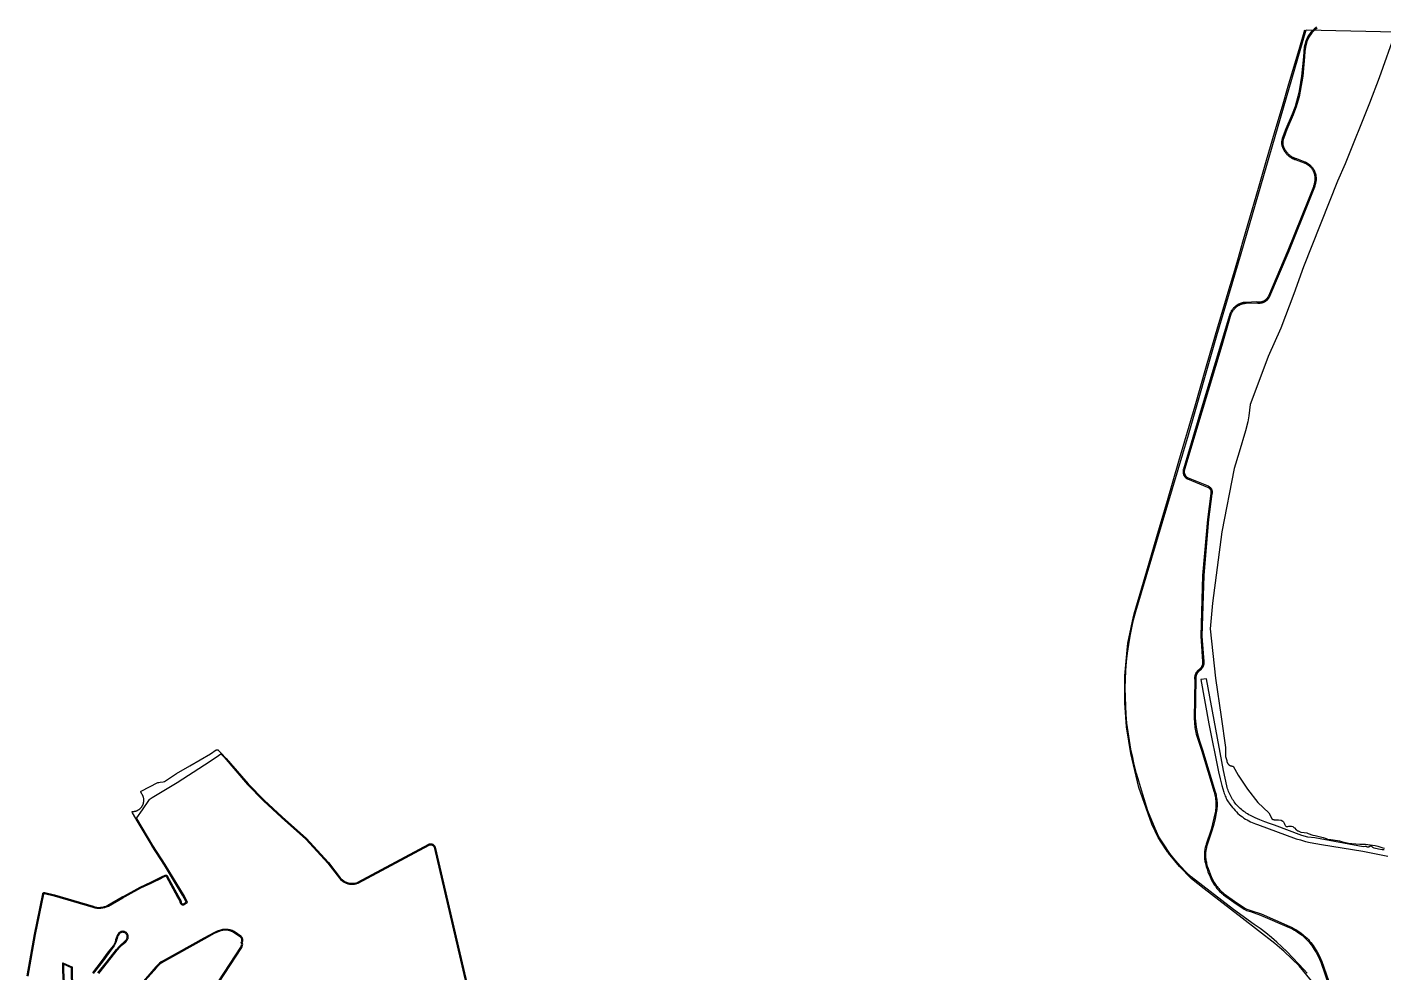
# Model space of a CAD drawing. Header units: millimetres. Extents: x 676447 to 689606, y 7455628 to 7463967.
# Drawn here: x 685609 to 687744, y 7462266 to 7463754 of the extents above; entities that cross this region are included whole.
import ezdxf

# ---------------------------------------------------------------- set-up
doc = ezdxf.new("R2010")
doc.units = ezdxf.units.MM
doc.header["$LTSCALE"] = 0.1
doc.header["$MEASUREMENT"] = 0
for name, color, linetype in [('MUB_MEIOFIO', 7, 'Continuous'), ('MUB_OBRA_ARTE', 7, 'Continuous'), ('MUB_QUADRAS', 7, 'Continuous')]:
    doc.layers.add(name, color=color, linetype=linetype)

msp = doc.modelspace()

# ---------------------------------------------------------------- linework, layer by layer
at = {"layer": 'MUB_MEIOFIO', "linetype": 'Continuous'}
for points in [[(687630.1, 7462253.1), (687610.6, 7462277), (687587.2, 7462299.6), (687572.7, 7462311.8), (687520.9, 7462352), (687484.3, 7462380.3), (687461.1, 7462398.2), (687441.4, 7462413.9), (687422.2, 7462433.1), (687405, 7462454.2), (687403.7, 7462456), (687401.3, 7462459.3), (687389, 7462479), (687378.7, 7462499.9), (687358.5, 7462557.4), (687345.6, 7462611), (687339.1, 7462652.9), (687336.2, 7462690.8), (687336.4, 7462733.1), (687340.6, 7462779.4), (687341.3, 7462784.4), (687350.2, 7462826.5), (687351.3, 7462830.6), (687368.2, 7462889.3), (687386.8, 7462952.6), (687403.4, 7463009), (687421.5, 7463071), (687447, 7463158.3), (687454.9, 7463185.8), (687465.2, 7463221), (687483, 7463282.2), (687491.4, 7463310.5), (687498.8, 7463337.2), (687507.8, 7463366.3), (687514, 7463387.7), (687522.3, 7463416.2), (687530.7, 7463445), (687546.9, 7463500.9), (687559.6, 7463544.5), (687572.2, 7463587.6), (687577.8, 7463607.2), (687584.5, 7463629.5), (687593.7, 7463661.2), (687608.8, 7463711.9), (687611.9, 7463722.4), (687619.8, 7463749.7)], [(685608.7, 7462261), (685620.3, 7462326.3), (685620.3, 7462326.4), (685633.3, 7462390.3), (685633.3, 7462390.5), (685633.4, 7462390.7), (685633.5, 7462391), (685633.7, 7462391.2), (685633.8, 7462391.4), (685633.8, 7462391.4), (685634, 7462391.6), (685634.3, 7462391.8), (685634.4, 7462391.9), (685634.7, 7462392), (685634.9, 7462392.1), (685635.2, 7462392.2), (685635.5, 7462392.2), (685635.7, 7462392.3), (685636, 7462392.3), (685636.3, 7462392.2), (685636.4, 7462392.2), (685651.9, 7462388.5), (685652, 7462388.5), (685712.5, 7462370.6), (685715.5, 7462369.7), (685718.4, 7462369.1), (685721.4, 7462368.9), (685724.4, 7462369), (685727.4, 7462369.4), (685730.3, 7462370.1), (685733.2, 7462371), (685735.9, 7462372.3), (685758.5, 7462385.3), (685762.1, 7462387.1), (685786.8, 7462400.8), (685803.4, 7462408.6), (685820.1, 7462416.9), (685820.1, 7462416.9), (685825.8, 7462419.6), (685826, 7462419.7), (685826.3, 7462419.8), (685826.6, 7462419.8), (685826.9, 7462419.8), (685827, 7462419.8), (685827.4, 7462419.8), (685827.6, 7462419.7), (685827.9, 7462419.6), (685828.1, 7462419.5), (685828.3, 7462419.4), (685828.5, 7462419.2), (685828.7, 7462419.1), (685828.9, 7462418.8), (685829, 7462418.6), (685829, 7462418.6), (685846.7, 7462385.8), (685851, 7462378.7), (685850.9, 7462378.6), (685850.9, 7462378.4), (685850.9, 7462378.3), (685850.9, 7462378.2), (685850.8, 7462378.1), (685850.8, 7462378), (685850.8, 7462377.9), (685850.8, 7462377.8), (685850.8, 7462377.7), (685850.8, 7462377.5), (685850.8, 7462377.4), (685850.8, 7462377.3), (685850.8, 7462377.2), (685850.9, 7462377.1), (685850.9, 7462377), (685850.9, 7462376.9), (685850.9, 7462376.8), (685851, 7462376.7), (685851, 7462376.6), (685851.1, 7462376.5), (685851.1, 7462376.4), (685851.1, 7462376.2), (685851.2, 7462376.1), (685851.3, 7462376.1), (685851.3, 7462376), (685851.4, 7462375.9), (685851.4, 7462375.8), (685851.5, 7462375.7), (685851.6, 7462375.6), (685851.7, 7462375.5), (685851.7, 7462375.4), (685851.8, 7462375.3), (685851.9, 7462375.3), (685852, 7462375.2), (685852.1, 7462375.1), (685852.2, 7462375.1), (685852.2, 7462375), (685852.3, 7462374.9), (685852.4, 7462374.9), (685852.5, 7462374.8), (685852.6, 7462374.8), (685852.7, 7462374.7), (685852.8, 7462374.7), (685852.9, 7462374.6), (685853.1, 7462374.6), (685853.2, 7462374.6), (685853.3, 7462374.5), (685853.4, 7462374.5), (685853.5, 7462374.5), (685853.6, 7462374.5), (685853.7, 7462374.5), (685853.8, 7462374.5), (685853.9, 7462374.4), (685854.1, 7462374.4), (685854.2, 7462374.4), (685854.3, 7462374.4), (685854.4, 7462374.5), (685854.5, 7462374.5), (685854.6, 7462374.5), (685854.7, 7462374.5), (685854.8, 7462374.5), (685854.9, 7462374.6), (685855, 7462374.6), (685855.2, 7462374.6), (685859.2, 7462377.7), (685853.4, 7462388.1), (685825, 7462435.1), (685825, 7462435.1), (685805.6, 7462465.4), (685805.6, 7462465.5), (685783.5, 7462502.5), (685774.5, 7462517.8), (685773.9, 7462518.8), (685773.9, 7462518.8), (685773.9, 7462518.9), (685773.9, 7462518.9), (685773.9, 7462518.9), (685773.9, 7462518.9), (685773.9, 7462518.9), (685773.9, 7462519), (685773.9, 7462519), (685773.9, 7462519), (685773.9, 7462519), (685773.8, 7462519.1), (685773.8, 7462519.1), (685773.8, 7462519.1), (685773.8, 7462519.1), (685773.8, 7462519.1), (685773.8, 7462519.2), (685773.8, 7462519.2), (685773.8, 7462519.2), (685773.8, 7462519.2), (685773.8, 7462519.3), (685773.9, 7462519.3), (685773.9, 7462519.3), (685773.9, 7462519.3), (685773.9, 7462519.3), (685773.9, 7462519.4), (685773.9, 7462519.4), (685773.9, 7462519.4), (685773.9, 7462519.4), (685773.9, 7462519.5), (685773.9, 7462519.5), (685773.9, 7462519.5), (685773.9, 7462519.5), (685774, 7462519.5), (685774, 7462519.5), (685774, 7462519.6), (685774, 7462519.6), (685774, 7462519.6), (685774, 7462519.6), (685774.1, 7462519.6), (685774.1, 7462519.6), (685774.1, 7462519.7), (685774.1, 7462519.7), (685774.1, 7462519.7), (685774.1, 7462519.7), (685774.2, 7462519.7), (685774.2, 7462519.7), (685774.2, 7462519.7), (685774.2, 7462519.7), (685775.4, 7462519.8), (685776, 7462519.8), (685776.6, 7462519.9), (685777.2, 7462519.9), (685777.8, 7462520), (685778.4, 7462520.2), (685779, 7462520.3), (685779.6, 7462520.4), (685780.2, 7462520.6), (685780.8, 7462520.8), (685781.4, 7462521), (685781.9, 7462521.3), (685782.5, 7462521.5), (685783, 7462521.8), (685783.6, 7462522.1), (685784.1, 7462522.4), (685784.6, 7462522.8), (685785.1, 7462523.1), (685785.6, 7462523.5), (685786.1, 7462523.9), (685786.5, 7462524.3), (685787, 7462524.7), (685787.4, 7462525.1), (685787.9, 7462525.6), (685788.3, 7462526), (685788.6, 7462526.5), (685789, 7462527), (685789.4, 7462527.5), (685789.7, 7462528), (685790, 7462528.5), (685790.3, 7462529.1), (685790.6, 7462529.6), (685790.9, 7462530.2), (685791.1, 7462530.7), (685791.3, 7462531.3), (685791.5, 7462531.9), (685791.7, 7462532.5), (685791.9, 7462533.1), (685792, 7462533.7), (685792.1, 7462534.3), (685792.2, 7462534.9), (685792.3, 7462535.5), (685792.4, 7462536.1), (685792.4, 7462536.7), (685792.4, 7462537.3), (685792.4, 7462537.9), (685792.4, 7462538.6), (685792.3, 7462539.2), (685792.3, 7462539.8), (685792.2, 7462540.4), (685792.1, 7462541), (685791.9, 7462541.6), (685791.8, 7462542.2), (685791.6, 7462542.8), (685791.4, 7462543.4), (685791.2, 7462543.9), (685791, 7462544.5), (685790.7, 7462545.1), (685790.4, 7462545.6), (685790.1, 7462546.2), (685789.8, 7462546.7), (685787.8, 7462549.9), (685787.8, 7462549.9), (685787.7, 7462550), (685787.7, 7462550), (685787.7, 7462550.1), (685787.7, 7462550.1), (685787.7, 7462550.1), (685787.7, 7462550.2), (685787.7, 7462550.2), (685787.7, 7462550.2), (685787.6, 7462550.3), (685787.6, 7462550.3), (685787.6, 7462550.3), (685787.6, 7462550.4), (685787.6, 7462550.4), (685787.6, 7462550.5), (685787.6, 7462550.5), (685787.6, 7462550.5), (685787.6, 7462550.6), (685787.6, 7462550.6), (685787.6, 7462550.7), (685787.6, 7462550.7), (685787.6, 7462550.7), (685787.6, 7462550.8), (685787.7, 7462550.8), (685787.7, 7462550.8), (685787.7, 7462550.9), (685787.7, 7462550.9), (685787.7, 7462551), (685787.7, 7462551), (685787.7, 7462551), (685787.8, 7462551.1), (685787.8, 7462551.1), (685787.8, 7462551.1), (685787.8, 7462551.2), (685787.8, 7462551.2), (685787.9, 7462551.2), (685787.9, 7462551.2), (685787.9, 7462551.3), (685787.9, 7462551.3), (685788, 7462551.3), (685788, 7462551.4), (685788, 7462551.4), (685788.1, 7462551.4), (685788.1, 7462551.4), (685788.1, 7462551.5), (685788.2, 7462551.5), (685788.2, 7462551.5), (685788.2, 7462551.5), (685788.3, 7462551.5), (685788.3, 7462551.5), (685801.4, 7462558.6), (685814.5, 7462565.2), (685816.1, 7462565.6), (685818.2, 7462566.1), (685822.8, 7462566.6), (685825, 7462567.2), (685843.9, 7462579.6), (685864.9, 7462591.7), (685897.1, 7462610.5), (685906.5, 7462616.7), (685906.6, 7462616.7), (685906.7, 7462616.7), (685906.8, 7462616.8), (685906.8, 7462616.8), (685906.9, 7462616.9), (685907, 7462616.9), (685907.1, 7462616.9), (685907.2, 7462616.9), (685907.3, 7462617), (685907.4, 7462617), (685907.4, 7462617), (685907.5, 7462617), (685907.6, 7462617), (685907.7, 7462617), (685907.8, 7462617), (685907.9, 7462617), (685908, 7462617), (685908.1, 7462617), (685908.2, 7462617), (685908.3, 7462617), (685908.3, 7462617), (685908.4, 7462617), (685908.5, 7462617), (685908.6, 7462617), (685908.7, 7462616.9), (685908.8, 7462616.9), (685908.9, 7462616.9), (685908.9, 7462616.8), (685909, 7462616.8), (685909.1, 7462616.8), (685909.2, 7462616.7), (685909.3, 7462616.7), (685909.3, 7462616.6), (685909.4, 7462616.6), (685909.5, 7462616.5), (685909.6, 7462616.5), (685909.6, 7462616.4), (685913.7, 7462612.1), (685922.1, 7462603.3), (685956.5, 7462563.4), (685956.5, 7462563.4), (685981.6, 7462537.5), (686010, 7462511.4), (686048.4, 7462477.4), (686083.1, 7462439.4), (686101.5, 7462415.6), (686103.2, 7462413.7), (686105, 7462412), (686107, 7462410.6), (686109.2, 7462409.3), (686111.4, 7462408.3), (686113.8, 7462407.5), (686116.2, 7462407), (686118.7, 7462406.7), (686121.2, 7462406.7), (686123.7, 7462407), (686126.1, 7462407.5), (686128.5, 7462408.2), (686129.4, 7462408.6), (686240.9, 7462468.3), (686241.7, 7462468.6), (686242.4, 7462468.8), (686243.2, 7462468.9), (686244, 7462468.9), (686244.8, 7462468.9), (686245.6, 7462468.7), (686246.3, 7462468.5), (686247.1, 7462468.2), (686247.8, 7462467.8), (686248.4, 7462467.4), (686249, 7462466.9), (686249.6, 7462466.3), (686250.1, 7462465.7), (686250.5, 7462465), (686250.8, 7462464.3), (686251, 7462463.8), (686325, 7462146.7)], [(685720, 7462265.7), (685720.2, 7462266), (685734, 7462283), (685749.4, 7462302.7), (685753.4, 7462307.4), (685757.2, 7462311), (685760.1, 7462313.2), (685762.7, 7462315.7), (685765.1, 7462318.4), (685765.5, 7462319), (685765.8, 7462319.7), (685766.1, 7462320.4), (685766.2, 7462321.2), (685766.3, 7462321.9), (685766.4, 7462322.6), (685766.3, 7462323.4), (685766.2, 7462324.1), (685766, 7462324.8), (685765.7, 7462325.5), (685765.3, 7462326.2), (685764.9, 7462326.8), (685764.4, 7462327.4), (685763.9, 7462327.9), (685763.3, 7462328.4), (685762.7, 7462328.8), (685762, 7462329.1), (685761.3, 7462329.3), (685760.6, 7462329.5), (685759.8, 7462329.6), (685759.1, 7462329.7), (685758.3, 7462329.6), (685757.6, 7462329.5), (685756.9, 7462329.3), (685756.2, 7462329), (685755.5, 7462328.6), (685754.9, 7462328.2), (685754.3, 7462327.7), (685753.8, 7462327.2), (685753.6, 7462327), (685752.2, 7462324.7), (685751.1, 7462322.4), (685750.2, 7462319.9), (685749.5, 7462317.4), (685749.5, 7462317.3), (685749.4, 7462316.7), (685748.9, 7462314.5), (685748, 7462312.3), (685747, 7462310.2), (685745.8, 7462308.2), (685737.6, 7462297.9), (685726.6, 7462282.7), (685712.9, 7462264.6)], [(685856.1, 7462170), (685945.2, 7462306.2), (685946.6, 7462311.1), (685945.5, 7462313.3), (685946.2, 7462314.7), (685946.5, 7462315.3), (685946.6, 7462316), (685946.7, 7462316.7), (685946.8, 7462317.3), (685946.7, 7462318), (685946.6, 7462318.7), (685946.4, 7462319.3), (685946.2, 7462320), (685945.9, 7462320.6), (685945.5, 7462321.2), (685945.1, 7462321.7), (685944.6, 7462322.2), (685944, 7462322.6), (685933.7, 7462329.5), (685933.3, 7462329.7), (685930.6, 7462330.9), (685927.9, 7462331.8), (685925.1, 7462332.4), (685922.2, 7462332.8), (685919.3, 7462332.8), (685916.5, 7462332.5), (685913.8, 7462331.8), (685908.4, 7462329.9), (685903.3, 7462327.5), (685887.6, 7462318.9), (685847.2, 7462296.4), (685823.4, 7462283.4), (685820.5, 7462281.8), (685817.9, 7462279.8), (685815.5, 7462277.6), (685813.3, 7462275.1), (685812.7, 7462274.4), (685789.7, 7462248.3)], [(685678.9, 7462236.8), (685678.7, 7462273.7), (685665.8, 7462279.3), (685666, 7462269.6), (685666.9, 7462250.1)]]:
    msp.add_lwpolyline(points, dxfattribs=at)
at = {"layer": 'MUB_OBRA_ARTE', "linetype": 'Continuous'}
for points in [[(687637.9, 7463754.1), (687634.2, 7463751), (687629.3, 7463746.2), (687624.6, 7463739.3), (687621.1, 7463731.9), (687618.7, 7463722.7), (687618.1, 7463715.8), (687617.5, 7463707.3), (687614.7, 7463677), (687610.7, 7463653.7), (687608.9, 7463645.1), (687604.5, 7463629.1), (687599.7, 7463616.9), (687589.7, 7463593.8), (687584.2, 7463578.7), (687584, 7463578.1), (687583.8, 7463577.5), (687583.6, 7463576.8), (687583.5, 7463576.2), (687583.4, 7463575.5), (687583.3, 7463574.8), (687583.2, 7463574.2), (687583.1, 7463573.5), (687583.1, 7463572.8), (687583.1, 7463572.2), (687583.1, 7463571.5), (687583.1, 7463570.8), (687583.2, 7463570.1), (687583.3, 7463569.5), (687583.4, 7463568.8), (687583.5, 7463568.2), (687583.7, 7463567.5), (687583.8, 7463566.9), (687584, 7463566.2), (687584.3, 7463565.6), (687584.5, 7463565), (687585, 7463563.8), (687585.5, 7463562.8), (687586, 7463561.7), (687586.6, 7463560.6), (687587.2, 7463559.6), (687587.9, 7463558.6), (687588.5, 7463557.6), (687589.3, 7463556.7), (687590, 7463555.7), (687590.8, 7463554.8), (687591.6, 7463553.9), (687592.4, 7463553.1), (687593.3, 7463552.3), (687594.2, 7463551.5), (687595.1, 7463550.7), (687596.1, 7463550), (687597, 7463549.3), (687597.7, 7463548.8), (687598.4, 7463548.4), (687599.2, 7463548), (687599.9, 7463547.6), (687600.6, 7463547.2), (687601.4, 7463546.9), (687602.2, 7463546.6), (687603, 7463546.3), (687603.7, 7463546), (687604.5, 7463545.8), (687605.4, 7463545.6), (687606.2, 7463545.4), (687618.8, 7463540.5), (687619.6, 7463540.2), (687620.4, 7463539.8), (687621.3, 7463539.4), (687622, 7463539), (687622.8, 7463538.5), (687623.6, 7463538), (687624.3, 7463537.5), (687625.1, 7463537), (687625.8, 7463536.4), (687626.5, 7463535.9), (687627.2, 7463535.2), (687627.8, 7463534.6), (687628.4, 7463534), (687629, 7463533.3), (687629.6, 7463532.6), (687630.2, 7463531.9), (687630.7, 7463531.2), (687631.2, 7463530.4), (687631.7, 7463529.7), (687632.2, 7463528.9), (687632.6, 7463528.2), (687633, 7463527.4), (687633.3, 7463526.6), (687633.7, 7463525.8), (687634, 7463524.9), (687634.3, 7463524.1), (687634.5, 7463523.3), (687634.8, 7463522.4), (687635, 7463521.6), (687635.1, 7463520.7), (687635.3, 7463519.8), (687635.4, 7463519), (687635.5, 7463518.1), (687635.5, 7463517.2), (687635.5, 7463516.3), (687635.5, 7463515.4), (687635.5, 7463514.6), (687635.4, 7463513.2), (687635.3, 7463511.9), (687635.1, 7463510.6), (687634.9, 7463509.3), (687634.6, 7463508), (687634.3, 7463506.7), (687633.9, 7463505.5), (687633.5, 7463504.2), (687633.1, 7463503), (687624.9, 7463481.8), (687593, 7463402.4), (687562.4, 7463330.9), (687562.2, 7463330.4), (687561.9, 7463329.9), (687561.7, 7463329.5), (687561.4, 7463329), (687561.1, 7463328.5), (687560.8, 7463328.1), (687560.5, 7463327.6), (687560.1, 7463327.2), (687559.8, 7463326.7), (687559.4, 7463326.3), (687559, 7463325.9), (687558.6, 7463325.6), (687558.2, 7463325.2), (687557.8, 7463324.8), (687557.4, 7463324.5), (687556.9, 7463324.2), (687556.5, 7463323.8), (687556, 7463323.6), (687555.5, 7463323.3), (687555, 7463323), (687554.6, 7463322.8), (687554.1, 7463322.5), (687553.5, 7463322.3), (687553, 7463322.1), (687552.5, 7463322), (687552, 7463321.8), (687551.4, 7463321.7), (687550.9, 7463321.5), (687550.4, 7463321.4), (687549.8, 7463321.4), (687549.3, 7463321.3), (687548.7, 7463321.2), (687548.2, 7463321.2), (687547.6, 7463321.2), (687547.1, 7463321.2), (687546.5, 7463321.2), (687546, 7463321.3), (687545.4, 7463321.4), (687544.9, 7463321.5), (687544.3, 7463321.6), (687527.6, 7463321), (687526.6, 7463321), (687525.6, 7463320.9), (687524.7, 7463320.8), (687523.7, 7463320.7), (687522.7, 7463320.5), (687521.8, 7463320.3), (687520.8, 7463320), (687519.9, 7463319.8), (687519, 7463319.4), (687518, 7463319.1), (687517.1, 7463318.7), (687516.3, 7463318.3), (687515.4, 7463317.9), (687514.5, 7463317.4), (687513.7, 7463316.9), (687512.8, 7463316.4), (687512, 7463315.9), (687511.2, 7463315.3), (687510.5, 7463314.7), (687509.7, 7463314.1), (687509, 7463313.4), (687508.3, 7463312.8), (687507.6, 7463312.1), (687506.9, 7463311.3), (687506.3, 7463310.6), (687505.7, 7463309.8), (687505.1, 7463309), (687504.5, 7463308.2), (687504, 7463307.4), (687503.5, 7463306.6), (687503, 7463305.7), (687502.6, 7463304.8), (687502.2, 7463303.9), (687501.8, 7463303), (687501.5, 7463302.1), (687501.2, 7463301.2), (687500.9, 7463300.3), (687500.6, 7463299.3), (687487.1, 7463253.8), (687455.7, 7463149), (687428.5, 7463058.3), (687428.4, 7463057.9), (687428.3, 7463057.4), (687428.2, 7463057), (687428.1, 7463056.6), (687428.1, 7463056.1), (687428, 7463055.7), (687428, 7463055.3), (687428, 7463054.8), (687428, 7463054.4), (687428, 7463053.9), (687428, 7463053.5), (687428.1, 7463053), (687428.1, 7463052.6), (687428.2, 7463052.2), (687428.3, 7463051.7), (687428.4, 7463051.3), (687428.5, 7463050.9), (687428.7, 7463050.4), (687428.8, 7463050), (687429, 7463049.6), (687429.1, 7463049.2), (687429.3, 7463048.8), (687429.5, 7463048.4), (687429.8, 7463048), (687430, 7463047.6), (687430.2, 7463047.3), (687430.5, 7463046.9), (687430.7, 7463046.6), (687431, 7463046.2), (687431.3, 7463045.9), (687431.6, 7463045.6), (687431.9, 7463045.2), (687432.3, 7463044.9), (687432.6, 7463044.7), (687432.9, 7463044.4), (687433.3, 7463044.1), (687433.7, 7463043.8), (687434, 7463043.6), (687434.4, 7463043.4), (687434.8, 7463043.2), (687435.2, 7463043), (687466.6, 7463030.3), (687466.9, 7463030.2), (687467.1, 7463030.1), (687467.4, 7463030), (687467.6, 7463029.8), (687467.9, 7463029.7), (687468.1, 7463029.5), (687468.4, 7463029.3), (687468.6, 7463029.2), (687468.8, 7463029), (687469.1, 7463028.8), (687469.3, 7463028.6), (687469.5, 7463028.4), (687469.7, 7463028.2), (687469.9, 7463028), (687470.1, 7463027.7), (687470.2, 7463027.5), (687470.4, 7463027.3), (687470.6, 7463027), (687470.7, 7463026.8), (687470.9, 7463026.5), (687471, 7463026.2), (687471.1, 7463026), (687471.3, 7463025.7), (687471.4, 7463025.4), (687471.5, 7463025.2), (687471.6, 7463024.9), (687471.6, 7463024.6), (687471.7, 7463024.3), (687471.8, 7463024), (687471.8, 7463023.7), (687471.9, 7463023.5), (687471.9, 7463023.2), (687471.9, 7463022.9), (687471.9, 7463022.6), (687471.9, 7463022.3), (687471.9, 7463022), (687471.9, 7463021.7), (687471.9, 7463021.4), (687471.8, 7463021.1), (687471.8, 7463020.8), (687471.7, 7463020.5), (687471.6, 7463020.3), (687471.5, 7463020), (687466.4, 7462979.5), (687458.7, 7462891.1), (687455.8, 7462795.8), (687458.9, 7462755.7), (687458.9, 7462755.2), (687459, 7462754.7), (687459, 7462754.2), (687458.9, 7462753.7), (687458.9, 7462753.2), (687458.8, 7462752.7), (687458.8, 7462752.2), (687458.7, 7462751.7), (687458.6, 7462751.2), (687458.4, 7462750.7), (687458.3, 7462750.2), (687458.1, 7462749.8), (687458, 7462749.3), (687457.8, 7462748.8), (687457.6, 7462748.4), (687457.3, 7462747.9), (687457.1, 7462747.5), (687456.9, 7462747), (687456.6, 7462746.6), (687456.3, 7462746.2), (687456, 7462745.8), (687455.7, 7462745.4), (687455.4, 7462745), (687455, 7462744.6), (687454.7, 7462744.2), (687454.3, 7462743.9), (687454, 7462743.5), (687453.6, 7462743.2), (687453.2, 7462742.9), (687452.8, 7462742.6), (687452.3, 7462742.3), (687451.9, 7462741.9), (687451.5, 7462741.6), (687451.1, 7462741.2), (687450.7, 7462740.9), (687450.4, 7462740.5), (687450, 7462740.1), (687449.7, 7462739.7), (687449.3, 7462739.2), (687449, 7462738.8), (687448.7, 7462738.4), (687448.4, 7462737.9), (687448.2, 7462737.4), (687447.9, 7462737), (687447.7, 7462736.5), (687447.5, 7462736), (687447.3, 7462735.5), (687447.1, 7462735), (687446.9, 7462734.5), (687446.8, 7462734), (687446.7, 7462733.4), (687446.6, 7462732.9), (687446.5, 7462732.4), (687446.4, 7462731.9), (687446.3, 7462731.3), (687446.3, 7462730.8), (687446.3, 7462730.2), (687446.3, 7462729.7), (687446.3, 7462729.2), (687446.3, 7462728.6), (687446.4, 7462728.1), (687446.5, 7462727.6), (687445.3, 7462666.4), (687446.8, 7462652.1), (687448.8, 7462641.3), (687452.3, 7462630.2), (687456.9, 7462616.1), (687476.9, 7462550), (687477.6, 7462547.8), (687478.1, 7462545.6), (687478.6, 7462543.3), (687479, 7462541), (687479.3, 7462538.7), (687479.5, 7462536.4), (687479.7, 7462534.1), (687479.8, 7462531.8), (687479.8, 7462529.5), (687479.7, 7462527.2), (687479.5, 7462524.9), (687479.3, 7462522.6), (687479, 7462520.3), (687478.6, 7462518.1), (687476.7, 7462509.2), (687474.6, 7462500.4), (687472.3, 7462491.6), (687464.4, 7462468.1), (687463.8, 7462466.4), (687463.3, 7462464.6), (687462.9, 7462462.9), (687462.5, 7462461.1), (687462.2, 7462459.3), (687461.9, 7462457.5), (687461.8, 7462455.7), (687461.6, 7462453.9), (687461.6, 7462452.1), (687461.6, 7462450.2), (687461.6, 7462448.4), (687461.7, 7462446.6), (687461.9, 7462444.8), (687462.2, 7462443), (687462.5, 7462441.2), (687462.8, 7462439.4), (687463.3, 7462437.6), (687464.4, 7462433.4), (687465.8, 7462429.2), (687467.2, 7462425), (687468.8, 7462420.9), (687470.6, 7462416.9), (687472.4, 7462412.9), (687474.5, 7462409), (687475.5, 7462407.2), (687476.5, 7462405.4), (687477.7, 7462403.7), (687478.9, 7462402), (687480.1, 7462400.3), (687481.4, 7462398.7), (687482.8, 7462397.1), (687484.2, 7462395.6), (687485.6, 7462394.1), (687487.1, 7462392.7), (687488.7, 7462391.4), (687490.3, 7462390), (687491.9, 7462388.8), (687507.9, 7462377.3), (687524.2, 7462366.1), (687527.7, 7462364.2), (687534, 7462362.3), (687550.1, 7462356.8), (687595.2, 7462337.1), (687597.9, 7462335.9), (687600.6, 7462334.6), (687603.2, 7462333.2), (687605.7, 7462331.7), (687608.2, 7462330.1), (687610.6, 7462328.4), (687613, 7462326.7), (687615.3, 7462324.9), (687617.6, 7462322.9), (687619.7, 7462321), (687621.9, 7462318.9), (687623.9, 7462316.8), (687625.9, 7462314.6), (687627.8, 7462312.3), (687629.6, 7462310), (687631.3, 7462307.6), (687633, 7462305.2), (687634.6, 7462302.7), (687637.3, 7462298.1), (687640.9, 7462292.3), (687644.9, 7462282.8), (687669.8, 7462210.9)], [(687639.1, 7463752.6), (687635.4, 7463749.6), (687630.8, 7463745), (687626.2, 7463738.4), (687622.8, 7463731.3), (687620.6, 7463722.4), (687619.9, 7463715.7), (687619.4, 7463707.1), (687616.6, 7463676.7), (687612.5, 7463653.3), (687610.7, 7463644.6), (687606.3, 7463628.5), (687601.4, 7463616.2), (687591.4, 7463593.1), (687586, 7463578.1), (687585.8, 7463577.5), (687585.6, 7463577), (687585.5, 7463576.4), (687585.3, 7463575.8), (687585.2, 7463575.2), (687585.1, 7463574.6), (687585, 7463574), (687585, 7463573.4), (687585, 7463572.8), (687584.9, 7463572.2), (687585, 7463571.6), (687585, 7463571), (687585, 7463570.3), (687585.1, 7463569.7), (687585.2, 7463569.1), (687585.3, 7463568.5), (687585.5, 7463568), (687585.6, 7463567.4), (687585.8, 7463566.8), (687586, 7463566.2), (687586.2, 7463565.7), (687586.7, 7463564.6), (687587.1, 7463563.6), (687587.7, 7463562.6), (687588.2, 7463561.6), (687588.8, 7463560.6), (687589.4, 7463559.7), (687590.1, 7463558.7), (687590.7, 7463557.8), (687591.4, 7463556.9), (687592.2, 7463556.1), (687592.9, 7463555.2), (687593.7, 7463554.4), (687594.6, 7463553.6), (687595.4, 7463552.9), (687596.3, 7463552.2), (687597.2, 7463551.5), (687598.1, 7463550.8), (687598.7, 7463550.4), (687599.3, 7463550), (687599.9, 7463549.7), (687600.6, 7463549.3), (687601.2, 7463549), (687601.9, 7463548.7), (687602.5, 7463548.4), (687603.2, 7463548.2), (687603.9, 7463547.9), (687604.6, 7463547.7), (687605.3, 7463547.5), (687606, 7463547.3), (687606.7, 7463547.2), (687619.5, 7463542.2), (687620.3, 7463541.9), (687621.2, 7463541.5), (687622.1, 7463541), (687623, 7463540.6), (687623.8, 7463540.1), (687624.6, 7463539.6), (687625.4, 7463539), (687626.2, 7463538.5), (687627, 7463537.9), (687627.7, 7463537.3), (687628.4, 7463536.6), (687629.1, 7463535.9), (687629.8, 7463535.2), (687630.4, 7463534.5), (687631.1, 7463533.8), (687631.7, 7463533), (687632.2, 7463532.3), (687632.8, 7463531.5), (687633.3, 7463530.7), (687633.8, 7463529.8), (687634.2, 7463529), (687634.7, 7463528.2), (687635, 7463527.3), (687635.4, 7463526.5), (687635.7, 7463525.6), (687636.1, 7463524.7), (687636.3, 7463523.8), (687636.6, 7463522.9), (687636.8, 7463522), (687637, 7463521), (687637.1, 7463520.1), (687637.2, 7463519.2), (687637.3, 7463518.2), (687637.4, 7463517.3), (687637.4, 7463516.3), (687637.4, 7463515.4), (687637.4, 7463514.5), (687637.3, 7463513.1), (687637.1, 7463511.7), (687636.9, 7463510.3), (687636.7, 7463509), (687636.4, 7463507.6), (687636.1, 7463506.3), (687635.7, 7463504.9), (687635.3, 7463503.6), (687634.9, 7463502.3), (687626.7, 7463481.1), (687594.7, 7463401.7), (687564.1, 7463330.2), (687563.9, 7463329.6), (687563.6, 7463329.1), (687563.3, 7463328.5), (687563, 7463328), (687562.6, 7463327.5), (687562.3, 7463326.9), (687561.9, 7463326.4), (687561.5, 7463325.9), (687561.1, 7463325.5), (687560.7, 7463325), (687560.3, 7463324.5), (687559.8, 7463324.1), (687559.4, 7463323.7), (687558.9, 7463323.3), (687558.4, 7463322.9), (687557.9, 7463322.5), (687557.4, 7463322.2), (687556.8, 7463321.9), (687556.3, 7463321.6), (687555.7, 7463321.3), (687555.2, 7463321), (687554.6, 7463320.7), (687554, 7463320.5), (687553.4, 7463320.3), (687552.8, 7463320.1), (687552.2, 7463319.9), (687551.6, 7463319.8), (687551, 7463319.7), (687550.4, 7463319.6), (687549.8, 7463319.5), (687549.1, 7463319.4), (687548.5, 7463319.4), (687547.9, 7463319.3), (687547.3, 7463319.3), (687546.6, 7463319.4), (687546, 7463319.4), (687545.4, 7463319.5), (687544.8, 7463319.6), (687544.2, 7463319.7), (687527.6, 7463319.2), (687526.7, 7463319.1), (687525.8, 7463319.1), (687524.9, 7463319), (687524, 7463318.8), (687523.1, 7463318.7), (687522.2, 7463318.5), (687521.3, 7463318.2), (687520.4, 7463318), (687519.6, 7463317.7), (687518.7, 7463317.4), (687517.9, 7463317), (687517, 7463316.6), (687516.2, 7463316.2), (687515.4, 7463315.8), (687514.6, 7463315.3), (687513.8, 7463314.9), (687513.1, 7463314.3), (687512.3, 7463313.8), (687511.6, 7463313.2), (687510.9, 7463312.7), (687510.2, 7463312), (687509.6, 7463311.4), (687508.9, 7463310.8), (687508.3, 7463310.1), (687507.7, 7463309.4), (687507.1, 7463308.7), (687506.6, 7463307.9), (687506.1, 7463307.2), (687505.6, 7463306.4), (687505.1, 7463305.6), (687504.7, 7463304.8), (687504.3, 7463304), (687503.9, 7463303.2), (687503.5, 7463302.3), (687503.2, 7463301.5), (687502.9, 7463300.6), (687502.6, 7463299.7), (687502.4, 7463298.8), (687488.9, 7463253.2), (687457.5, 7463148.5), (687430.3, 7463057.8), (687430.2, 7463057.4), (687430.1, 7463057), (687430, 7463056.6), (687430, 7463056.3), (687429.9, 7463055.9), (687429.9, 7463055.5), (687429.9, 7463055.1), (687429.8, 7463054.7), (687429.8, 7463054.3), (687429.9, 7463053.9), (687429.9, 7463053.6), (687429.9, 7463053.2), (687430, 7463052.8), (687430.1, 7463052.4), (687430.1, 7463052), (687430.2, 7463051.6), (687430.3, 7463051.3), (687430.5, 7463050.9), (687430.6, 7463050.5), (687430.7, 7463050.2), (687430.9, 7463049.8), (687431.1, 7463049.5), (687431.3, 7463049.1), (687431.5, 7463048.8), (687431.7, 7463048.5), (687431.9, 7463048.2), (687432.1, 7463047.8), (687432.3, 7463047.5), (687432.6, 7463047.2), (687432.9, 7463047), (687433.1, 7463046.7), (687433.4, 7463046.4), (687433.7, 7463046.2), (687434, 7463045.9), (687434.3, 7463045.7), (687434.6, 7463045.4), (687434.9, 7463045.2), (687435.3, 7463045), (687435.6, 7463044.8), (687435.9, 7463044.6), (687467.3, 7463032.1), (687467.6, 7463031.9), (687467.9, 7463031.8), (687468.3, 7463031.6), (687468.6, 7463031.4), (687468.9, 7463031.2), (687469.2, 7463031), (687469.5, 7463030.8), (687469.8, 7463030.6), (687470.1, 7463030.4), (687470.3, 7463030.2), (687470.6, 7463029.9), (687470.9, 7463029.6), (687471.1, 7463029.4), (687471.3, 7463029.1), (687471.6, 7463028.8), (687471.8, 7463028.5), (687472, 7463028.2), (687472.2, 7463027.9), (687472.4, 7463027.6), (687472.6, 7463027.3), (687472.7, 7463027), (687472.9, 7463026.7), (687473, 7463026.3), (687473.1, 7463026), (687473.3, 7463025.7), (687473.4, 7463025.3), (687473.5, 7463025), (687473.5, 7463024.6), (687473.6, 7463024.3), (687473.7, 7463023.9), (687473.7, 7463023.5), (687473.8, 7463023.2), (687473.8, 7463022.8), (687473.8, 7463022.5), (687473.8, 7463022.1), (687473.8, 7463021.7), (687473.7, 7463021.4), (687473.7, 7463021), (687473.6, 7463020.7), (687473.6, 7463020.3), (687473.5, 7463019.9), (687473.4, 7463019.6), (687468.3, 7462979.3), (687460.6, 7462891), (687457.7, 7462795.8), (687460.8, 7462755.9), (687460.8, 7462755.3), (687460.8, 7462754.7), (687460.8, 7462754.2), (687460.8, 7462753.6), (687460.7, 7462753), (687460.7, 7462752.5), (687460.6, 7462751.9), (687460.5, 7462751.3), (687460.4, 7462750.8), (687460.2, 7462750.2), (687460.1, 7462749.7), (687459.9, 7462749.1), (687459.7, 7462748.6), (687459.5, 7462748.1), (687459.3, 7462747.6), (687459, 7462747.1), (687458.7, 7462746.6), (687458.5, 7462746.1), (687458.2, 7462745.6), (687457.8, 7462745.1), (687457.5, 7462744.6), (687457.2, 7462744.2), (687456.8, 7462743.8), (687456.4, 7462743.3), (687456, 7462742.9), (687455.6, 7462742.5), (687455.2, 7462742.1), (687454.8, 7462741.8), (687454.3, 7462741.4), (687453.9, 7462741.1), (687453.5, 7462740.8), (687453.1, 7462740.5), (687452.7, 7462740.2), (687452.4, 7462739.9), (687452, 7462739.5), (687451.7, 7462739.2), (687451.4, 7462738.8), (687451.1, 7462738.5), (687450.8, 7462738.1), (687450.5, 7462737.7), (687450.3, 7462737.3), (687450, 7462736.9), (687449.8, 7462736.5), (687449.6, 7462736.1), (687449.4, 7462735.6), (687449.2, 7462735.2), (687449, 7462734.7), (687448.8, 7462734.3), (687448.7, 7462733.8), (687448.6, 7462733.4), (687448.5, 7462732.9), (687448.4, 7462732.5), (687448.3, 7462732), (687448.2, 7462731.5), (687448.2, 7462731), (687448.1, 7462730.6), (687448.1, 7462730.1), (687448.1, 7462729.6), (687448.2, 7462729.1), (687448.2, 7462728.7), (687448.3, 7462728.2), (687448.3, 7462727.7), (687447.1, 7462666.5), (687448.6, 7462652.3), (687450.7, 7462641.8), (687454, 7462630.8), (687458.6, 7462616.6), (687478.7, 7462550.6), (687479.4, 7462548.3), (687479.9, 7462546), (687480.4, 7462543.6), (687480.8, 7462541.3), (687481.1, 7462539), (687481.4, 7462536.6), (687481.6, 7462534.2), (687481.6, 7462531.9), (687481.6, 7462529.5), (687481.5, 7462527.1), (687481.4, 7462524.8), (687481.1, 7462522.4), (687480.8, 7462520.1), (687480.4, 7462517.7), (687478.5, 7462508.8), (687476.4, 7462499.9), (687474.1, 7462491), (687466.1, 7462467.5), (687465.6, 7462465.8), (687465.1, 7462464.2), (687464.7, 7462462.5), (687464.3, 7462460.7), (687464, 7462459), (687463.8, 7462457.3), (687463.6, 7462455.5), (687463.5, 7462453.8), (687463.4, 7462452), (687463.4, 7462450.3), (687463.5, 7462448.5), (687463.6, 7462446.8), (687463.8, 7462445), (687464, 7462443.3), (687464.3, 7462441.5), (687464.7, 7462439.8), (687465.1, 7462438.1), (687466.2, 7462433.9), (687467.5, 7462429.8), (687469, 7462425.7), (687470.5, 7462421.6), (687472.3, 7462417.7), (687474.1, 7462413.7), (687476.1, 7462409.9), (687477.1, 7462408.1), (687478.1, 7462406.4), (687479.2, 7462404.7), (687480.4, 7462403.1), (687481.6, 7462401.5), (687482.8, 7462399.9), (687484.1, 7462398.4), (687485.5, 7462396.9), (687486.9, 7462395.5), (687488.4, 7462394.1), (687489.9, 7462392.8), (687491.4, 7462391.5), (687493, 7462390.3), (687509, 7462378.8), (687525.1, 7462367.7), (687528.4, 7462365.9), (687534.6, 7462364.1), (687550.8, 7462358.6), (687596, 7462338.8), (687598.7, 7462337.6), (687601.4, 7462336.2), (687604.1, 7462334.8), (687606.7, 7462333.3), (687609.2, 7462331.6), (687611.7, 7462329.9), (687614.1, 7462328.2), (687616.5, 7462326.3), (687618.8, 7462324.3), (687621, 7462322.3), (687623.2, 7462320.2), (687625.3, 7462318.1), (687627.3, 7462315.8), (687629.2, 7462313.5), (687631.1, 7462311.1), (687632.9, 7462308.7), (687634.6, 7462306.2), (687636.2, 7462303.7), (687638.9, 7462299), (687642.5, 7462293.2), (687646.7, 7462283.5), (687671.5, 7462211.7)]]:
    msp.add_lwpolyline(points, dxfattribs=at)
at = {"layer": 'MUB_QUADRAS', "linetype": 'Continuous'}
for points in [[(687623.4, 7462265.3), (687618.7, 7462270.5), (687591.7, 7462298.7), (687583.7, 7462306.5), (687575.4, 7462314.1), (687567, 7462321.5), (687558.3, 7462328.6), (687549.4, 7462335.4), (687540.2, 7462341.9), (687507.3, 7462365.4), (687440.9, 7462416.8), (687433.1, 7462424.4), (687423.6, 7462434.4), (687413.3, 7462445.8), (687407.2, 7462453.9), (687397, 7462468.6), (687389.9, 7462480), (687383.9, 7462492.8), (687372.8, 7462520.8), (687360.8, 7462558.5), (687357.2, 7462571), (687354.8, 7462579.3), (687352.6, 7462587.7), (687350.6, 7462596.1), (687348.9, 7462604.6), (687346, 7462618), (687343.6, 7462631.4), (687341.5, 7462645), (687339.8, 7462658.6), (687338.6, 7462672.2), (687337.8, 7462685.8), (687337.2, 7462699.7), (687337.1, 7462713.6), (687337.4, 7462727.5), (687338.1, 7462741.4), (687339.2, 7462755.3), (687340.8, 7462769.1), (687342.8, 7462782.8), (687344.9, 7462795.8), (687347.4, 7462808.7), (687350.3, 7462821.5), (687353.6, 7462834.3), (687436.7, 7463112.3), (687481.4, 7463268.8), (687519.3, 7463397.7), (687621.6, 7463749.7), (687762.2, 7463746.6), (687736.5, 7463674.4)], [(687623.4, 7462265.3), (687618.7, 7462270.5), (687591.7, 7462298.7), (687583.7, 7462306.5), (687575.4, 7462314.1), (687567, 7462321.5), (687558.3, 7462328.6), (687549.4, 7462335.4), (687540.2, 7462341.9), (687507.3, 7462365.4), (687440.9, 7462416.8), (687433.1, 7462424.4), (687423.6, 7462434.4), (687413.3, 7462445.8), (687407.2, 7462453.9), (687397, 7462468.6), (687389.9, 7462480), (687383.9, 7462492.8), (687372.8, 7462520.8), (687360.8, 7462558.5), (687357.2, 7462571), (687354.8, 7462579.3), (687352.6, 7462587.7), (687350.6, 7462596.1), (687348.9, 7462604.6), (687346, 7462618), (687343.6, 7462631.4), (687341.5, 7462645), (687339.8, 7462658.6), (687338.6, 7462672.2), (687337.8, 7462685.8), (687337.2, 7462699.7), (687337.1, 7462713.6), (687337.4, 7462727.5), (687338.1, 7462741.4), (687339.2, 7462755.3), (687340.8, 7462769.1), (687342.8, 7462782.8), (687344.9, 7462795.8), (687347.4, 7462808.7), (687350.3, 7462821.5), (687353.6, 7462834.3), (687436.7, 7463112.3), (687481.4, 7463268.8), (687519.3, 7463397.7), (687621.6, 7463749.7), (687762.2, 7463746.6), (687736.5, 7463674.4)], [(687736.5, 7463674.4), (687721.6, 7463634.4), (687683.2, 7463539), (687671.2, 7463511.8), (687617.8, 7463377), (687602.4, 7463334.3), (687581.7, 7463280.5), (687562.2, 7463235.9), (687545.7, 7463192.3), (687533.8, 7463160.1), (687531.5, 7463142.5), (687530, 7463132.9), (687526.4, 7463118.7), (687516.1, 7463085.2), (687508.6, 7463059.3), (687489, 7462960.1), (687474.4, 7462847.5), (687470.7, 7462807.4), (687479.1, 7462729.5), (687487.8, 7462668.6), (687495, 7462620.3), (687494.6, 7462612.8), (687494.8, 7462606.5), (687496.8, 7462600), (687496.9, 7462599.7), (687496.9, 7462599.4), (687496.9, 7462599.1), (687497, 7462598.8), (687497, 7462598.5), (687497.1, 7462598.1), (687497.2, 7462597.8), (687497.3, 7462597.5), (687497.4, 7462597.2), (687497.5, 7462597), (687497.6, 7462596.7), (687497.8, 7462596.4), (687497.9, 7462596.1), (687498.1, 7462595.8), (687498.2, 7462595.6), (687498.4, 7462595.3), (687498.6, 7462595), (687498.8, 7462594.8), (687499, 7462594.5), (687499.2, 7462594.3), (687499.4, 7462594.1), (687499.6, 7462593.8), (687499.8, 7462593.6), (687500.1, 7462593.4), (687500.3, 7462593.2), (687500.6, 7462593), (687500.8, 7462592.8), (687501.1, 7462592.7), (687501.4, 7462592.5), (687501.6, 7462592.4), (687501.9, 7462592.2), (687502.2, 7462592.1), (687502.5, 7462592), (687502.8, 7462591.8), (687503.1, 7462591.7), (687503.4, 7462591.6), (687503.7, 7462591.6), (687504, 7462591.5), (687504.3, 7462591.4), (687504.6, 7462591.4), (687504.9, 7462591.3), (687505.2, 7462591.3), (687505.6, 7462591.3), (687505.9, 7462591.3), (687506.2, 7462591.3), (687506.5, 7462591.3), (687506.8, 7462591.3), (687514.6, 7462577.1), (687529.3, 7462554.9), (687545.8, 7462534.1), (687562.8, 7462517.8), (687568.2, 7462507.8), (687568.5, 7462507.6), (687568.9, 7462507.5), (687569.2, 7462507.4), (687569.6, 7462507.2), (687569.9, 7462507.1), (687570.3, 7462507), (687570.7, 7462507), (687571, 7462506.9), (687571.4, 7462506.8), (687571.8, 7462506.8), (687572.1, 7462506.8), (687572.5, 7462506.7), (687572.9, 7462506.7), (687573.3, 7462506.7), (687573.6, 7462506.8), (687574, 7462506.8), (687574.4, 7462506.8), (687578.4, 7462506.6), (687582.7, 7462505.9), (687585.1, 7462504.6), (687586.2, 7462503.7), (687586.9, 7462502.6), (687587.4, 7462501.5), (687588.1, 7462498.9), (687588.6, 7462498.1), (687589.1, 7462497.4), (687589.9, 7462496.6), (687590.5, 7462496.3), (687590.9, 7462496.3), (687591.4, 7462496.3), (687592.7, 7462496.3), (687594.3, 7462496.6), (687594.9, 7462496.9), (687596.1, 7462496.9), (687597, 7462496.9), (687598.5, 7462496.6), (687600.6, 7462495.9), (687601.7, 7462495.3), (687602.3, 7462494.7), (687603.3, 7462494), (687606.1, 7462491), (687607.3, 7462490.3), (687608.3, 7462489.5), (687609.1, 7462489.1), (687612.2, 7462487.6), (687613.5, 7462487.3), (687618.6, 7462486.8), (687623, 7462486), (687624.9, 7462485.2), (687632.5, 7462482.7), (687636.1, 7462481.8), (687638.3, 7462481.5), (687648.5, 7462478.9), (687653.1, 7462477.1), (687655.6, 7462476.2), (687658.1, 7462475.8), (687660.7, 7462475.5), (687671.2, 7462473.9), (687674.3, 7462473.8), (687677.6, 7462472.6), (687679, 7462472.1), (687686.5, 7462470.2), (687690.9, 7462469.5), (687693.9, 7462469.3), (687706.1, 7462468.3), (687715.3, 7462468.1), (687726, 7462467), (687730.3, 7462466.4), (687734.4, 7462465.3), (687742.4, 7462462.8), (687745.1, 7462461.8)], [(687736.5, 7463674.4), (687721.6, 7463634.4), (687683.2, 7463539), (687671.2, 7463511.8), (687617.8, 7463377), (687602.4, 7463334.3), (687581.7, 7463280.5), (687562.2, 7463235.9), (687545.7, 7463192.3), (687533.8, 7463160.1), (687531.5, 7463142.5), (687530, 7463132.9), (687526.4, 7463118.7), (687516.1, 7463085.2), (687508.6, 7463059.3), (687489, 7462960.1), (687474.4, 7462847.5), (687470.7, 7462807.4), (687479.1, 7462729.5), (687487.8, 7462668.6), (687495, 7462620.3), (687494.6, 7462612.8), (687494.8, 7462606.5), (687496.8, 7462600), (687496.9, 7462599.7), (687496.9, 7462599.4), (687496.9, 7462599.1), (687497, 7462598.8), (687497, 7462598.5), (687497.1, 7462598.1), (687497.2, 7462597.8), (687497.3, 7462597.5), (687497.4, 7462597.2), (687497.5, 7462597), (687497.6, 7462596.7), (687497.8, 7462596.4), (687497.9, 7462596.1), (687498.1, 7462595.8), (687498.2, 7462595.6), (687498.4, 7462595.3), (687498.6, 7462595), (687498.8, 7462594.8), (687499, 7462594.5), (687499.2, 7462594.3), (687499.4, 7462594.1), (687499.6, 7462593.8), (687499.8, 7462593.6), (687500.1, 7462593.4), (687500.3, 7462593.2), (687500.6, 7462593), (687500.8, 7462592.8), (687501.1, 7462592.7), (687501.4, 7462592.5), (687501.6, 7462592.4), (687501.9, 7462592.2), (687502.2, 7462592.1), (687502.5, 7462592), (687502.8, 7462591.8), (687503.1, 7462591.7), (687503.4, 7462591.6), (687503.7, 7462591.6), (687504, 7462591.5), (687504.3, 7462591.4), (687504.6, 7462591.4), (687504.9, 7462591.3), (687505.2, 7462591.3), (687505.6, 7462591.3), (687505.9, 7462591.3), (687506.2, 7462591.3), (687506.5, 7462591.3), (687506.8, 7462591.3), (687514.6, 7462577.1), (687529.3, 7462554.9), (687545.8, 7462534.1), (687562.8, 7462517.8), (687568.2, 7462507.8), (687568.5, 7462507.6), (687568.9, 7462507.5), (687569.2, 7462507.4), (687569.6, 7462507.2), (687569.9, 7462507.1), (687570.3, 7462507), (687570.7, 7462507), (687571, 7462506.9), (687571.4, 7462506.8), (687571.8, 7462506.8), (687572.1, 7462506.8), (687572.5, 7462506.7), (687572.9, 7462506.7), (687573.3, 7462506.7), (687573.6, 7462506.8), (687574, 7462506.8), (687574.4, 7462506.8), (687578.4, 7462506.6), (687582.7, 7462505.9), (687585.1, 7462504.6), (687586.2, 7462503.7), (687586.9, 7462502.6), (687587.4, 7462501.5), (687588.1, 7462498.9), (687588.6, 7462498.1), (687589.1, 7462497.4), (687589.9, 7462496.6), (687590.5, 7462496.3), (687590.9, 7462496.3), (687591.4, 7462496.3), (687592.7, 7462496.3), (687594.3, 7462496.6), (687594.9, 7462496.9), (687596.1, 7462496.9), (687597, 7462496.9), (687598.5, 7462496.6), (687600.6, 7462495.9), (687601.7, 7462495.3), (687602.3, 7462494.7), (687603.3, 7462494), (687606.1, 7462491), (687607.3, 7462490.3), (687608.3, 7462489.5), (687609.1, 7462489.1), (687612.2, 7462487.6), (687613.5, 7462487.3), (687618.6, 7462486.8), (687623, 7462486), (687624.9, 7462485.2), (687632.5, 7462482.7), (687636.1, 7462481.8), (687638.3, 7462481.5), (687648.5, 7462478.9), (687653.1, 7462477.1), (687655.6, 7462476.2), (687658.1, 7462475.8), (687660.7, 7462475.5), (687671.2, 7462473.9), (687674.3, 7462473.8), (687677.6, 7462472.6), (687679, 7462472.1), (687686.5, 7462470.2), (687690.9, 7462469.5), (687693.9, 7462469.3), (687706.1, 7462468.3), (687715.3, 7462468.1), (687726, 7462467), (687730.3, 7462466.4), (687734.4, 7462465.3), (687742.4, 7462462.8), (687745.1, 7462461.8)], [(687744.7, 7462459.2), (687741.3, 7462459.6), (687735.7, 7462460.3), (687728.9, 7462461.9), (687726.6, 7462463), (687725.3, 7462464.6), (687722.3, 7462465.1), (687720.2, 7462463.6), (687717.9, 7462463.8), (687716.8, 7462464.6), (687714.5, 7462464.7), (687711.4, 7462464), (687635.4, 7462478.1), (687624.2, 7462479.5), (687614.9, 7462481.9), (687572.1, 7462498.1), (687564.3, 7462500.7), (687556.5, 7462503.6), (687548.9, 7462506.7), (687541.4, 7462510), (687534, 7462513.6), (687531.8, 7462514.7), (687529.7, 7462515.9), (687527.6, 7462517.1), (687525.6, 7462518.5), (687523.6, 7462519.9), (687521.7, 7462521.4), (687519.8, 7462522.9), (687517.9, 7462524.5), (687516.2, 7462526.2), (687514.4, 7462527.9), (687512.9, 7462529.6), (687511.3, 7462531.3), (687509.9, 7462533.1), (687508.5, 7462534.9), (687507.2, 7462536.8), (687505.9, 7462538.8), (687504.7, 7462540.7), (687503.5, 7462542.7), (687502.5, 7462544.8), (687501.5, 7462546.9), (687500.6, 7462549), (687499.7, 7462551.1), (687498.9, 7462553.3), (687498.2, 7462555.5), (687497.6, 7462557.7), (687497.1, 7462560), (687491.6, 7462584), (687464.8, 7462728.3), (687456.1, 7462727.4), (687468.6, 7462657.6), (687483.8, 7462582.3), (687486.4, 7462571.4), (687489.2, 7462560.6), (687492.3, 7462550), (687492.9, 7462548), (687493.6, 7462546), (687494.4, 7462544), (687495.2, 7462542.1), (687496.1, 7462540.2), (687497.1, 7462538.3), (687498.2, 7462536.5), (687499.3, 7462534.7), (687500.4, 7462532.9), (687501.7, 7462531.2), (687503.6, 7462528.6), (687505.6, 7462526.1), (687507.7, 7462523.7), (687509.9, 7462521.3), (687512.1, 7462519), (687514.4, 7462516.8), (687516.8, 7462514.6), (687519.1, 7462512.8), (687521.5, 7462511.1), (687523.9, 7462509.4), (687526.4, 7462507.8), (687528.9, 7462506.4), (687531.5, 7462505), (687534.1, 7462503.7), (687536.7, 7462502.4), (687539.4, 7462501.3), (687542.2, 7462500.3), (687545, 7462499.4), (687605.9, 7462476.9), (687612.9, 7462475), (687620.5, 7462472.5), (687628, 7462471.1), (687646.1, 7462468), (687710.9, 7462457.1), (687750.5, 7462449.6)], [(687744.7, 7462459.2), (687741.3, 7462459.6), (687735.7, 7462460.3), (687728.9, 7462461.9), (687726.6, 7462463), (687725.3, 7462464.6), (687722.3, 7462465.1), (687720.2, 7462463.6), (687717.9, 7462463.8), (687716.8, 7462464.6), (687714.5, 7462464.7), (687711.4, 7462464), (687635.4, 7462478.1), (687624.2, 7462479.5), (687614.9, 7462481.9), (687572.1, 7462498.1), (687564.3, 7462500.7), (687556.5, 7462503.6), (687548.9, 7462506.7), (687541.4, 7462510), (687534, 7462513.6), (687531.8, 7462514.7), (687529.7, 7462515.9), (687527.6, 7462517.1), (687525.6, 7462518.5), (687523.6, 7462519.9), (687521.7, 7462521.4), (687519.8, 7462522.9), (687517.9, 7462524.5), (687516.2, 7462526.2), (687514.4, 7462527.9), (687512.9, 7462529.6), (687511.3, 7462531.3), (687509.9, 7462533.1), (687508.5, 7462534.9), (687507.2, 7462536.8), (687505.9, 7462538.8), (687504.7, 7462540.7), (687503.5, 7462542.7), (687502.5, 7462544.8), (687501.5, 7462546.9), (687500.6, 7462549), (687499.7, 7462551.1), (687498.9, 7462553.3), (687498.2, 7462555.5), (687497.6, 7462557.7), (687497.1, 7462560), (687491.6, 7462584), (687464.8, 7462728.3), (687456.1, 7462727.4), (687468.6, 7462657.6), (687483.8, 7462582.3), (687486.4, 7462571.4), (687489.2, 7462560.6), (687492.3, 7462550), (687492.9, 7462548), (687493.6, 7462546), (687494.4, 7462544), (687495.2, 7462542.1), (687496.1, 7462540.2), (687497.1, 7462538.3), (687498.2, 7462536.5), (687499.3, 7462534.7), (687500.4, 7462532.9), (687501.7, 7462531.2), (687503.6, 7462528.6), (687505.6, 7462526.1), (687507.7, 7462523.7), (687509.9, 7462521.3), (687512.1, 7462519), (687514.4, 7462516.8), (687516.8, 7462514.6), (687519.1, 7462512.8), (687521.5, 7462511.1), (687523.9, 7462509.4), (687526.4, 7462507.8), (687528.9, 7462506.4), (687531.5, 7462505), (687534.1, 7462503.7), (687536.7, 7462502.4), (687539.4, 7462501.3), (687542.2, 7462500.3), (687545, 7462499.4), (687605.9, 7462476.9), (687612.9, 7462475), (687620.5, 7462472.5), (687628, 7462471.1), (687646.1, 7462468), (687710.9, 7462457.1), (687750.5, 7462449.6)], [(685610.2, 7462260.7), (685621.8, 7462326.2), (685621.8, 7462326.2), (685634.8, 7462389.9), (685634.8, 7462390), (685634.8, 7462390.1), (685634.9, 7462390.2), (685634.9, 7462390.3), (685635, 7462390.4), (685635.1, 7462390.5), (685635.2, 7462390.5), (685635.2, 7462390.6), (685635.3, 7462390.6), (685635.4, 7462390.7), (685635.5, 7462390.7), (685635.6, 7462390.7), (685635.7, 7462390.7), (685635.8, 7462390.7), (685635.9, 7462390.7), (685636, 7462390.7), (685651.5, 7462387.1), (685651.5, 7462387), (685712.1, 7462369.1), (685715.1, 7462368.2), (685718.2, 7462367.6), (685721.4, 7462367.4), (685724.5, 7462367.5), (685727.7, 7462367.9), (685730.8, 7462368.6), (685733.8, 7462369.6), (685736.6, 7462371), (685759.2, 7462384), (685762.8, 7462385.8), (685787.5, 7462399.4), (685804, 7462407.2), (685821, 7462415.6), (685821, 7462415.7), (685826.4, 7462418.2), (685826.5, 7462418.2), (685826.6, 7462418.3), (685826.8, 7462418.3), (685826.9, 7462418.3), (685827, 7462418.3), (685827.1, 7462418.3), (685827.2, 7462418.3), (685827.3, 7462418.2), (685827.4, 7462418.2), (685827.4, 7462418.1), (685827.5, 7462418.1), (685827.6, 7462418), (685827.7, 7462417.9), (685827.7, 7462417.8), (685827.8, 7462417.8), (685845.4, 7462385), (685849.3, 7462378.4), (685849.3, 7462378.2), (685849.3, 7462378.1), (685849.3, 7462377.9), (685849.3, 7462377.7), (685849.3, 7462377.6), (685849.3, 7462377.4), (685849.3, 7462377.2), (685849.3, 7462377.1), (685849.3, 7462376.9), (685849.4, 7462376.7), (685849.4, 7462376.6), (685849.4, 7462376.4), (685849.5, 7462376.3), (685849.5, 7462376.1), (685849.6, 7462376), (685849.7, 7462375.8), (685849.7, 7462375.6), (685849.8, 7462375.5), (685849.9, 7462375.4), (685850, 7462375.2), (685850.1, 7462375.1), (685850.2, 7462374.9), (685850.3, 7462374.8), (685850.4, 7462374.7), (685850.5, 7462374.5), (685850.6, 7462374.4), (685850.7, 7462374.3), (685850.8, 7462374.2), (685850.9, 7462374.1), (685851.1, 7462374), (685851.2, 7462373.9), (685851.3, 7462373.8), (685851.5, 7462373.7), (685851.6, 7462373.6), (685851.7, 7462373.5), (685851.9, 7462373.4), (685852, 7462373.4), (685852.2, 7462373.3), (685852.3, 7462373.2), (685852.5, 7462373.2), (685852.7, 7462373.1), (685852.8, 7462373.1), (685853, 7462373), (685853.1, 7462373), (685853.3, 7462373), (685853.5, 7462372.9), (685853.6, 7462372.9), (685853.8, 7462372.9), (685854, 7462372.9), (685854.1, 7462372.9), (685854.3, 7462372.9), (685854.5, 7462372.9), (685854.6, 7462372.9), (685854.8, 7462373), (685855, 7462373), (685855.1, 7462373), (685855.3, 7462373.1), (685855.4, 7462373.1), (685855.6, 7462373.2), (685855.8, 7462373.2), (685855.9, 7462373.3), (685861.2, 7462377.3), (685854.7, 7462388.9), (685826.2, 7462436.1), (685826.2, 7462436.1), (685806.8, 7462466.4), (685806.8, 7462466.4), (685781.6, 7462508.7), (685781.5, 7462508.8), (685781.5, 7462508.9), (685781.5, 7462509), (685781.4, 7462509.1), (685781.4, 7462509.2), (685781.4, 7462509.3), (685781.5, 7462509.4), (685781.5, 7462509.5), (685781.5, 7462509.6), (685781.6, 7462509.7), (685781.6, 7462509.8), (685790.3, 7462522.4), (685800.1, 7462537.2), (685801.3, 7462538.5), (685802.6, 7462539.7), (685804, 7462540.8), (685805.5, 7462541.7), (685805.6, 7462541.7), (685845, 7462565.3), (685845.1, 7462565.4), (685845.1, 7462565.4), (685887.9, 7462593.1), (685906.4, 7462605.2), (685913.6, 7462610.3), (685913.7, 7462610.3), (685913.7, 7462610.3), (685913.8, 7462610.4), (685913.8, 7462610.4), (685913.9, 7462610.4), (685913.9, 7462610.4), (685914, 7462610.4), (685914, 7462610.4), (685914.1, 7462610.4), (685914.1, 7462610.3), (685914.2, 7462610.3), (685914.2, 7462610.3), (685914.3, 7462610.2), (685914.3, 7462610.2), (685914.3, 7462610.2), (685918.6, 7462605), (685955.3, 7462562.3), (685955.4, 7462562.3), (685980.5, 7462536.4), (686009, 7462510.3), (686047.3, 7462476.3), (686081.9, 7462438.5), (686100.4, 7462414.6), (686102.1, 7462412.6), (686104.1, 7462410.9), (686106.2, 7462409.3), (686108.5, 7462408), (686110.9, 7462406.9), (686113.4, 7462406), (686116, 7462405.5), (686118.6, 7462405.2), (686121.3, 7462405.2), (686123.9, 7462405.4), (686126.5, 7462406), (686129, 7462406.8), (686130, 7462407.2), (686241.5, 7462466.9), (686242.1, 7462467.1), (686242.7, 7462467.3), (686243.3, 7462467.4), (686244, 7462467.4), (686244.6, 7462467.4), (686245.2, 7462467.2), (686245.8, 7462467.1), (686246.4, 7462466.8), (686247, 7462466.5), (686247.5, 7462466.2), (686248, 7462465.8), (686248.4, 7462465.3), (686248.8, 7462464.8), (686249.2, 7462464.3), (686249.4, 7462463.7), (686249.6, 7462463.4), (686323.5, 7462146.3)], [(685721.4, 7462265), (685735.2, 7462282.1), (685750.5, 7462301.7), (685754.5, 7462306.3), (685758.2, 7462309.8), (685761.1, 7462312), (685763.9, 7462314.6), (685766.3, 7462317.5), (685766.8, 7462318.3), (685767.2, 7462319.1), (685767.5, 7462320), (685767.7, 7462320.9), (685767.9, 7462321.8), (685767.9, 7462322.7), (685767.8, 7462323.6), (685767.7, 7462324.5), (685767.4, 7462325.3), (685767.1, 7462326.2), (685766.7, 7462327), (685766.2, 7462327.7), (685765.6, 7462328.4), (685764.9, 7462329.1), (685764.2, 7462329.6), (685763.4, 7462330.1), (685762.6, 7462330.5), (685761.8, 7462330.8), (685760.9, 7462331), (685760, 7462331.2), (685759.1, 7462331.2), (685758.2, 7462331.1), (685757.3, 7462331), (685756.4, 7462330.7), (685755.5, 7462330.4), (685754.7, 7462330), (685754, 7462329.4), (685753.3, 7462328.9), (685752.7, 7462328.2), (685752.4, 7462327.9), (685750.9, 7462325.5), (685749.7, 7462323), (685748.7, 7462320.4), (685748, 7462317.7), (685748, 7462317.6), (685747.9, 7462317.1), (685747.4, 7462315), (685746.6, 7462312.9), (685745.7, 7462311), (685744.5, 7462309.1), (685736.4, 7462298.9), (685725.4, 7462283.6), (685711.7, 7462265.6)], [(685857.4, 7462169.1), (685946.6, 7462305.5), (685948.2, 7462311.2), (685947.2, 7462313.3), (685947.6, 7462314.1), (685947.9, 7462314.9), (685948.1, 7462315.7), (685948.3, 7462316.5), (685948.3, 7462317.3), (685948.3, 7462318.2), (685948.1, 7462319), (685947.9, 7462319.8), (685947.6, 7462320.6), (685947.2, 7462321.4), (685946.7, 7462322.1), (685946.2, 7462322.7), (685945.6, 7462323.3), (685944.9, 7462323.8), (685934.5, 7462330.8), (685934, 7462331.1), (685931.2, 7462332.4), (685928.3, 7462333.3), (685925.3, 7462334), (685922.3, 7462334.3), (685919.2, 7462334.3), (685916.2, 7462334), (685913.3, 7462333.2), (685907.9, 7462331.3), (685902.6, 7462328.8), (685886.8, 7462320.2), (685846.4, 7462297.7), (685822.6, 7462284.8), (685819.7, 7462283), (685816.9, 7462281), (685814.4, 7462278.6), (685812.1, 7462276.1), (685811.5, 7462275.3), (685788.6, 7462249.3)], [(685680.5, 7462236.9), (685680.3, 7462274), (685680.3, 7462274.1), (685680.2, 7462274.2), (685680.2, 7462274.3), (685680.2, 7462274.4), (685680.1, 7462274.5), (685680.1, 7462274.6), (685680, 7462274.7), (685679.9, 7462274.8), (685679.9, 7462274.8), (685679.8, 7462274.9), (685679.7, 7462274.9), (685665.6, 7462281.1), (685665.6, 7462281.1), (685665.5, 7462281.1), (685665.4, 7462281.1), (685665.3, 7462281.2), (685665.2, 7462281.2), (685665.1, 7462281.2), (685665, 7462281.1), (685664.9, 7462281.1), (685664.8, 7462281.1), (685664.7, 7462281), (685664.6, 7462281), (685664.6, 7462280.9), (685664.5, 7462280.8), (685664.4, 7462280.7), (685664.4, 7462280.6), (685664.3, 7462280.5), (685664.3, 7462280.4), (685664.3, 7462280.3), (685664.2, 7462280.2), (685664.2, 7462280.1), (685664.5, 7462269.5), (685665.4, 7462250)]]:
    msp.add_lwpolyline(points, dxfattribs=at)

doc.saveas('drawing.dxf')
